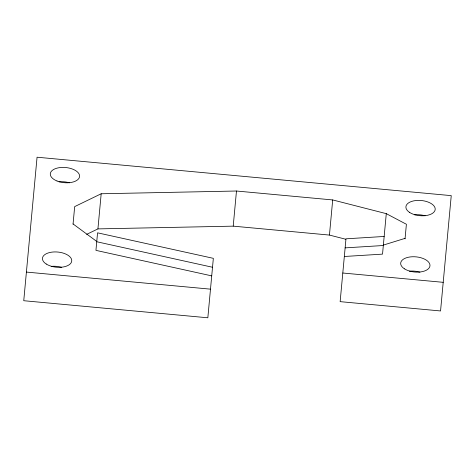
<?xml version="1.0" encoding="UTF-8"?>
<svg xmlns="http://www.w3.org/2000/svg" width="475" height="475" viewBox="0 0 475 475"><rect width="100%" height="100%" fill="white"/><g stroke="black" fill="none" stroke-linecap="round" stroke-linejoin="round"><path stroke-width="0.71" d="M73.049 224.176L74.676 206.607L101.187 193.764L236.473 191.015L332.696 199.939L386.282 213.655L406.398 224.265L405.038 238.901M86.664 234.353L97.927 228.897L101.187 193.764M97.927 228.897L233.213 226.148L236.473 191.015M345.871 239.275L329.442 235.072L332.696 199.939M386.282 213.655L382.529 254.131L344.333 256.488M383.367 245.082L405.092 238.355M384.168 236.461L345.972 238.818L340.142 301.643L440.551 310.959L451.25 195.635L37.062 157.213L23.75 300.711L207.836 317.787L213.346 258.341L97.565 232.827L95.938 250.367L211.719 275.88M345.129 247.873L383.325 245.516M233.213 226.148L329.442 235.072M342.796 273.012L443.211 282.328M26.404 272.08L210.49 289.156M96.734 241.745L212.521 267.259M73.067 223.945L96.763 241.448M59.025 181.848A14.707 7.618 5.3 0 1 69.516 182.822M414.639 214.837A14.707 7.618 5.3 0 1 425.131 215.81M51.181 266.374A14.707 7.618 5.3 0 1 61.673 267.348M409.414 271.189A14.707 7.618 5.3 0 1 419.906 272.157M409.705 212.497A14.707 7.618 5.3 0 0 434.518 211.369A14.707 7.618 5.3 0 0 417.448 200.414A14.707 7.618 5.3 0 0 409.705 212.497M57.012 180.993A14.707 7.618 5.3 0 0 79.586 176.463A14.707 7.618 5.3 0 0 58.229 167.853A14.707 7.618 5.3 0 0 57.012 180.993M404.48 268.844A14.707 7.618 5.3 0 0 429.293 267.716A14.707 7.618 5.3 0 0 412.217 256.761A14.707 7.618 5.3 0 0 404.48 268.844M46.247 264.029A14.707 7.618 5.3 0 0 71.06 262.901A14.707 7.618 5.3 0 0 53.99 251.946A14.707 7.618 5.3 0 0 46.247 264.029"/></g></svg>
